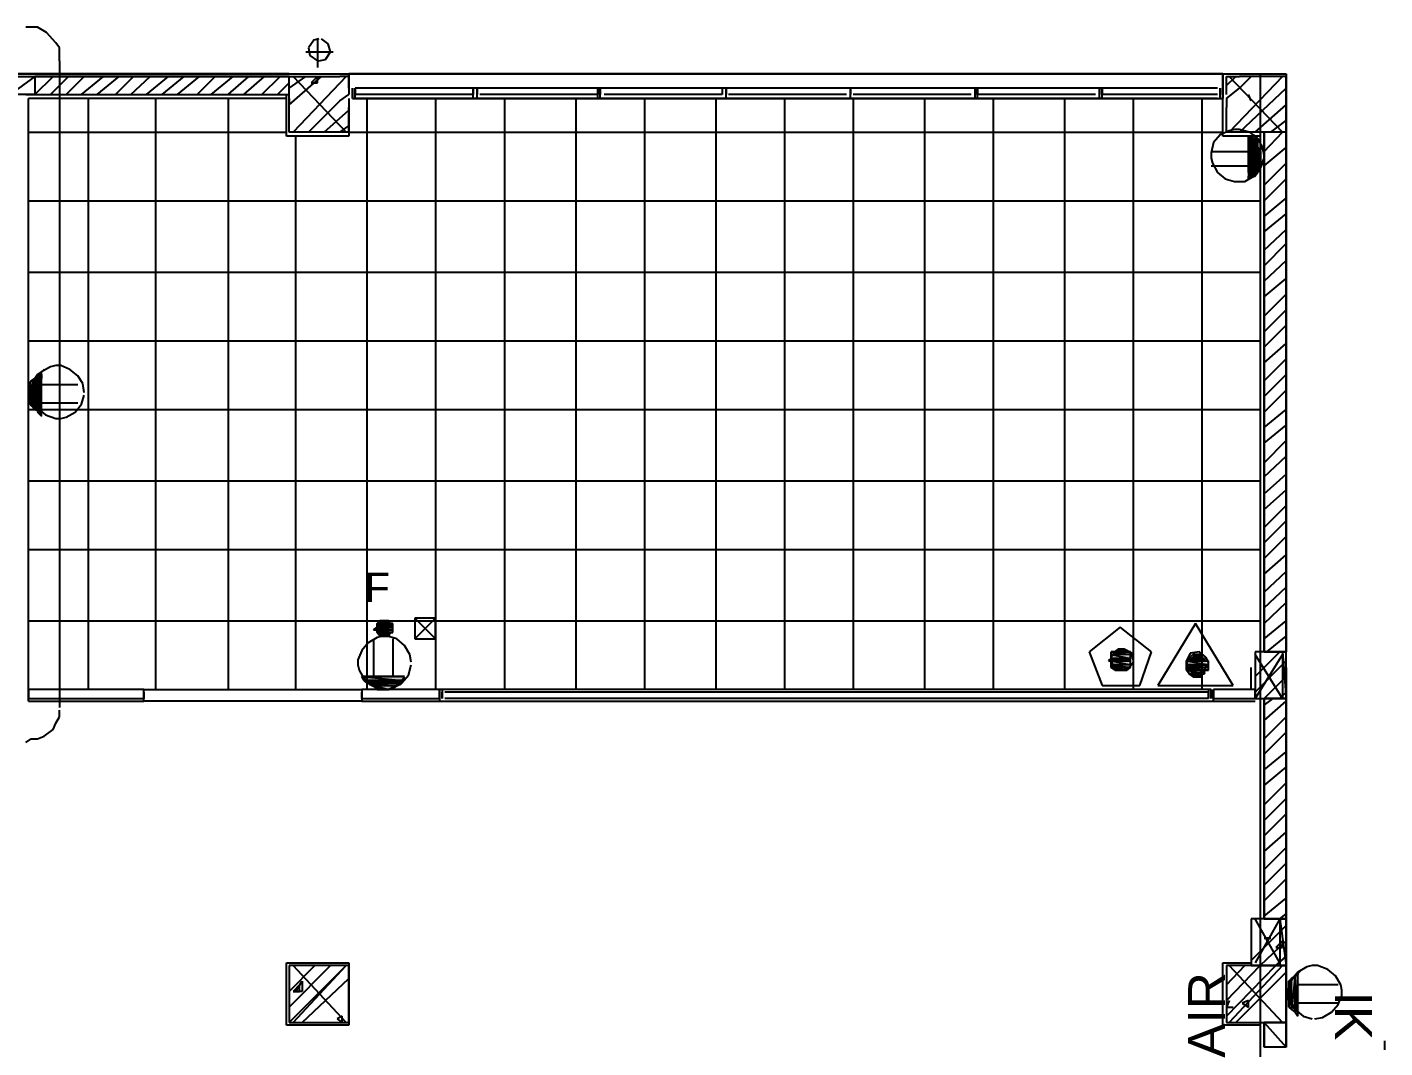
# Model space of a CAD drawing. Header units: millimetres. Extents: x 5 to 415, y 48 to 251.
# Drawn here: x 377.21 to 395.68, y 224.23 to 238.12 of the extents above; entities that cross this region are included whole.
import ezdxf

# ---------------------------------------------------------------- set-up
doc = ezdxf.new("R2010")
doc.units = ezdxf.units.MM
for name, color, linetype in [('H', 7, 'Continuous'), ('P', 7, 'Continuous'), ('T', 7, 'Continuous')]:
    doc.layers.add(name, color=color, linetype=linetype)

msp = doc.modelspace()

# ---------------------------------------------------------------- hatches: boundary and pattern name
at = {"layer": 'H', "linetype": 'Continuous'}
for points in [[(393.823, 236.608), (393.823, 236.643), (393.912, 236.608), (393.823, 236.608)], [(393.823, 236.555), (393.823, 236.608), (393.912, 236.608), (393.947, 236.555), (393.823, 236.555)], [(393.823, 236.467), (393.823, 236.555), (393.947, 236.555), (393.947, 236.467), (393.823, 236.467)], [(393.823, 236.432), (393.823, 236.467), (393.947, 236.467), (394, 236.432), (393.823, 236.432)], [(393.823, 236.343), (393.823, 236.432), (394, 236.432), (394, 236.343), (393.823, 236.343)], [(393.823, 236.308), (393.823, 236.343), (394, 236.343), (394, 236.308), (393.823, 236.308)], [(393.823, 236.22), (393.823, 236.308), (394, 236.308), (394, 236.22), (393.823, 236.22)], [(393.823, 236.185), (393.823, 236.22), (394, 236.22), (393.947, 236.185), (393.823, 236.185)], [(393.823, 236.132), (393.823, 236.185), (393.947, 236.185), (393.947, 236.132), (393.823, 236.132)], [(393.823, 236.044), (393.823, 236.132), (393.912, 236.097), (393.823, 236.044)], [(393.912, 236.097), (393.823, 236.132), (393.947, 236.132), (393.912, 236.097)], [(377.225, 233.221), (377.278, 233.292), (377.402, 233.292), (377.402, 233.221), (377.225, 233.221)], [(377.278, 233.292), (377.313, 233.345), (377.402, 233.345), (377.402, 233.292), (377.278, 233.292)], [(377.313, 233.345), (377.366, 233.38), (377.402, 233.38), (377.402, 233.345), (377.313, 233.345)], [(377.366, 233.38), (377.402, 233.433), (377.402, 233.38), (377.366, 233.38)], [(377.225, 233.168), (377.225, 233.221), (377.402, 233.221), (377.402, 233.168), (377.225, 233.168)], [(377.225, 233.08), (377.225, 233.168), (377.402, 233.168), (377.402, 233.08), (377.225, 233.08)], [(377.225, 233.045), (377.225, 233.08), (377.402, 233.08), (377.402, 233.045), (377.225, 233.045)], [(377.278, 232.957), (377.225, 233.045), (377.402, 233.045), (377.402, 232.957), (377.278, 232.957)], [(377.313, 232.922), (377.278, 232.957), (377.402, 232.957), (377.402, 232.922), (377.313, 232.922)], [(377.402, 232.833), (377.313, 232.922), (377.402, 232.869), (377.402, 232.833)], [(377.402, 232.869), (377.313, 232.922), (377.402, 232.922), (377.402, 232.869)], [(381.935, 229.905), (381.97, 229.958), (382.182, 229.958), (382.182, 229.905), (381.935, 229.905)], [(381.97, 229.993), (382.023, 230.046), (382.147, 230.046), (382.147, 229.993), (381.97, 229.993)], [(381.97, 229.958), (381.97, 229.993), (382.182, 229.993), (382.182, 229.958), (381.97, 229.958)], [(381.97, 229.87), (381.97, 229.905), (382.182, 229.905), (382.182, 229.87), (381.97, 229.87)], [(382.023, 229.835), (381.97, 229.87), (382.147, 229.87), (382.147, 229.835), (382.023, 229.835)], [(391.971, 229.57), (391.971, 229.623), (392.218, 229.623), (392.218, 229.57), (391.971, 229.57)], [(391.971, 229.535), (391.971, 229.57), (392.218, 229.57), (392.218, 229.535), (391.971, 229.535)], [(392.007, 229.623), (392.042, 229.658), (392.13, 229.658), (392.183, 229.623), (392.007, 229.623)], [(393.03, 229.535), (393.065, 229.57), (393.188, 229.57), (393.188, 229.535), (393.03, 229.535)], [(391.918, 229.482), (391.971, 229.535), (392.218, 229.535), (392.218, 229.482), (391.918, 229.482)], [(391.971, 229.447), (391.971, 229.482), (392.218, 229.482), (392.218, 229.447), (391.971, 229.447)], [(391.971, 229.411), (391.971, 229.447), (392.218, 229.447), (392.218, 229.411), (391.971, 229.411)], [(392.007, 229.358), (391.971, 229.411), (392.218, 229.411), (392.183, 229.358), (392.007, 229.358)], [(392.977, 229.482), (393.03, 229.535), (393.241, 229.535), (393.241, 229.482), (392.977, 229.482)], [(392.977, 229.447), (392.977, 229.482), (393.277, 229.482), (393.277, 229.447), (392.977, 229.447)], [(392.977, 229.411), (392.977, 229.447), (393.277, 229.447), (393.277, 229.411), (392.977, 229.411)], [(392.977, 229.358), (392.977, 229.411), (393.277, 229.411), (393.277, 229.358), (392.977, 229.358)], [(381.811, 229.235), (381.758, 229.27), (382.358, 229.27), (382.305, 229.235), (381.811, 229.235)], [(381.847, 229.2), (381.811, 229.235), (382.305, 229.235), (382.27, 229.2), (381.847, 229.2)], [(381.935, 229.147), (381.847, 229.2), (382.27, 229.2), (382.235, 229.147), (381.935, 229.147)], [(393.03, 229.323), (392.977, 229.358), (393.241, 229.358), (393.241, 229.323), (393.03, 229.323)], [(393.065, 229.27), (393.03, 229.323), (393.188, 229.323), (393.188, 229.27), (393.065, 229.27)], [(381.97, 229.112), (381.935, 229.147), (382.235, 229.147), (382.147, 229.112), (381.97, 229.112)], [(394.423, 224.755), (394.37, 224.79), (394.37, 225.125), (394.423, 225.178), (394.423, 224.755)], [(394.458, 224.702), (394.423, 224.755), (394.423, 225.178), (394.458, 225.213), (394.458, 224.702)], [(394.511, 224.667), (394.458, 224.702), (394.458, 225.213), (394.511, 225.249), (394.511, 224.667)], [(394.37, 224.878), (394.335, 224.913), (394.335, 225.002), (394.37, 225.037), (394.37, 224.878)]]:
    msp.add_hatch(color=256, dxfattribs=at).paths.add_polyline_path(points)

# ---------------------------------------------------------------- linework, layer by layer
at = {"layer": 'P'}
for points in [[(377.261, 238.125), (377.19, 238.125)], [(377.349, 238.125), (377.261, 238.125)], [(377.472, 238.054), (377.349, 238.125)], [(377.596, 237.913), (377.472, 238.054)], [(377.649, 237.843), (377.596, 237.913)], [(381.106, 237.949), (381.035, 237.843)], [(381.176, 237.966), (381.106, 237.949)], [(381.159, 237.966), (381.159, 237.578)], [(381.3, 237.896), (381.212, 237.966)], [(381.335, 237.79), (381.3, 237.896)], [(377.649, 237.755), (377.649, 237.843)], [(377.649, 237.666), (377.649, 237.755)], [(381, 237.79), (381.37, 237.79)], [(381.035, 237.843), (381.053, 237.737)], [(381.053, 237.737), (381.159, 237.666)], [(381.265, 237.684), (381.335, 237.79)], [(377.649, 237.666), (377.649, 228.865)], [(381.176, 237.666), (381.265, 237.684)], [(308.134, 237.49), (393.982, 237.49)], [(380.771, 237.49), (368.423, 237.49)], [(374.932, 237.455), (380.771, 237.455)], [(377.313, 237.455), (376.978, 237.208)], [(376.978, 237.455), (377.313, 237.455)], [(377.313, 237.455), (377.313, 237.208)], [(377.313, 237.208), (377.56, 237.455)], [(380.771, 237.455), (377.313, 237.455)], [(377.313, 237.455), (377.313, 237.208)], [(377.525, 237.208), (377.772, 237.455)], [(377.737, 237.208), (377.984, 237.455)], [(377.948, 237.208), (378.248, 237.455)], [(378.16, 237.208), (378.46, 237.455)], [(378.407, 237.208), (378.654, 237.455)], [(378.619, 237.208), (378.883, 237.455)], [(378.83, 237.208), (379.13, 237.455)], [(379.042, 237.208), (379.342, 237.455)], [(379.254, 237.208), (379.554, 237.455)], [(379.518, 237.208), (379.765, 237.455)], [(379.712, 237.208), (380.012, 237.455)], [(379.942, 237.208), (380.224, 237.455)], [(380.153, 237.208), (380.436, 237.455)], [(380.4, 237.208), (380.647, 237.455)], [(380.612, 237.208), (380.771, 237.367)], [(380.771, 237.49), (381.582, 237.49)], [(380.771, 237.296), (381, 237.455)], [(380.771, 237.067), (381.212, 237.455)], [(380.771, 236.696), (380.771, 237.455)], [(380.771, 237.455), (381.459, 237.455)], [(380.771, 237.208), (380.771, 237.455)], [(380.824, 237.455), (381.547, 236.696)], [(381.547, 237.455), (380.824, 236.696)], [(381.159, 237.455), (381.071, 237.367)], [(381.071, 237.367), (381.159, 237.367)], [(381.159, 237.367), (381.159, 237.455)], [(381.582, 237.455), (381.459, 237.455)], [(381.582, 237.296), (381.582, 237.49)], [(393.471, 237.49), (381.582, 237.49)], [(381.582, 237.49), (381.582, 237.296)], [(381.582, 237.455), (381.582, 237.208)], [(393.471, 237.49), (393.471, 237.296)], [(393.471, 237.296), (393.471, 237.49)], [(393.524, 237.49), (394.335, 237.49)], [(393.524, 237.331), (393.647, 237.455)], [(393.524, 237.455), (393.7, 237.455)], [(393.524, 237.208), (393.524, 237.455)], [(393.559, 237.455), (394.282, 236.696)], [(394.282, 237.455), (393.559, 236.696)], [(393.7, 237.296), (393.859, 237.455)], [(394.335, 237.455), (393.7, 237.455)], [(393.982, 237.49), (393.982, 220.61)], [(394.335, 237.49), (394.335, 236.696)], [(394.335, 236.696), (394.335, 237.455)], [(394.335, 236.696), (394.335, 237.455)], [(377.313, 237.208), (376.978, 237.208)], [(377.19, 237.208), (377.313, 237.208)], [(380.735, 237.155), (377.225, 237.155)], [(377.225, 228.953), (377.225, 237.155)], [(377.313, 237.208), (380.771, 237.208)], [(378.037, 237.155), (378.037, 229.112)], [(378.954, 237.155), (378.954, 229.112)], [(379.942, 237.155), (379.942, 229.112)], [(380.735, 236.643), (380.735, 237.208)], [(380.735, 236.643), (380.735, 237.155)], [(380.771, 237.155), (380.771, 237.067)], [(381.459, 237.12), (381.582, 237.208)], [(381.582, 237.155), (381.582, 236.643)], [(381.582, 237.155), (381.582, 237.031)], [(381.582, 237.155), (381.582, 236.643)], [(381.635, 237.155), (381.635, 237.296)], [(381.635, 237.296), (381.635, 237.155)], [(381.635, 237.155), (393.471, 237.155)], [(393.4, 237.296), (381.67, 237.296)], [(381.67, 237.296), (381.67, 237.208)], [(381.67, 237.155), (381.67, 237.296)], [(383.275, 237.208), (381.67, 237.208)], [(383.275, 237.208), (381.67, 237.208)], [(383.275, 237.208), (381.67, 237.208)], [(383.275, 237.208), (381.67, 237.208)], [(383.275, 237.208), (381.67, 237.208)], [(383.275, 237.155), (381.67, 237.155)], [(393.4, 237.155), (381.67, 237.155)], [(381.829, 237.155), (381.829, 229.112)], [(382.764, 237.155), (382.764, 229.112)], [(383.275, 237.296), (383.275, 237.208)], [(383.275, 237.155), (383.275, 237.296)], [(383.364, 237.296), (383.275, 237.296)], [(383.275, 237.155), (383.364, 237.155)], [(383.328, 237.296), (383.328, 237.208)], [(383.328, 237.155), (383.328, 237.296)], [(384.969, 237.208), (383.364, 237.208)], [(384.969, 237.208), (383.364, 237.208)], [(384.969, 237.208), (383.364, 237.208)], [(384.969, 237.208), (383.364, 237.208)], [(384.969, 237.208), (383.364, 237.208)], [(384.969, 237.155), (383.364, 237.155)], [(384.969, 237.155), (383.364, 237.155)], [(383.699, 237.155), (383.699, 229.112)], [(384.669, 237.155), (384.669, 229.112)], [(384.969, 237.296), (384.969, 237.208)], [(384.969, 237.155), (384.969, 237.296)], [(385.057, 237.296), (384.969, 237.296)], [(384.969, 237.155), (385.057, 237.155)], [(385.004, 237.296), (385.004, 237.208)], [(385.004, 237.155), (385.004, 237.296)], [(386.662, 237.208), (385.057, 237.208)], [(386.662, 237.208), (385.057, 237.208)], [(386.662, 237.208), (385.057, 237.208)], [(386.662, 237.208), (385.057, 237.208)], [(386.662, 237.208), (385.057, 237.208)], [(386.662, 237.155), (385.057, 237.155)], [(386.662, 237.155), (385.057, 237.155)], [(385.604, 237.155), (385.604, 229.112)], [(386.574, 237.155), (386.574, 229.112)], [(386.662, 237.296), (386.662, 237.208)], [(386.75, 237.296), (386.662, 237.296)], [(386.662, 237.155), (386.75, 237.155)], [(386.715, 237.155), (386.715, 237.296)], [(386.715, 237.296), (386.715, 237.208)], [(386.715, 237.155), (386.715, 237.296)], [(388.355, 237.208), (386.75, 237.208)], [(388.355, 237.208), (386.75, 237.208)], [(388.355, 237.208), (386.75, 237.208)], [(388.355, 237.208), (386.75, 237.208)], [(388.355, 237.208), (386.75, 237.208)], [(388.355, 237.155), (386.75, 237.155)], [(388.355, 237.155), (386.75, 237.155)], [(387.509, 237.155), (387.509, 229.112)], [(388.444, 237.296), (388.355, 237.296)], [(388.355, 237.155), (388.444, 237.155)], [(388.408, 237.296), (388.408, 237.208)], [(388.408, 237.155), (388.408, 237.296)], [(388.408, 237.296), (388.408, 237.208)], [(388.408, 237.155), (388.408, 237.296)], [(390.049, 237.208), (388.444, 237.208)], [(390.049, 237.208), (388.444, 237.208)], [(390.049, 237.208), (388.444, 237.208)], [(390.049, 237.208), (388.444, 237.208)], [(390.049, 237.208), (388.444, 237.208)], [(388.444, 237.155), (388.444, 229.112)], [(390.049, 237.155), (388.444, 237.155)], [(390.049, 237.155), (388.444, 237.155)], [(389.414, 237.155), (389.414, 229.112)], [(390.137, 237.296), (390.049, 237.296)], [(390.049, 237.155), (390.137, 237.155)], [(390.102, 237.296), (390.102, 237.208)], [(390.102, 237.155), (390.102, 237.296)], [(390.137, 237.296), (390.137, 237.208)], [(390.137, 237.155), (390.137, 237.296)], [(391.742, 237.208), (390.137, 237.208)], [(391.742, 237.208), (390.137, 237.208)], [(391.742, 237.208), (390.137, 237.208)], [(391.742, 237.208), (390.137, 237.208)], [(391.742, 237.208), (390.137, 237.208)], [(391.742, 237.155), (390.137, 237.155)], [(391.742, 237.155), (390.137, 237.155)], [(390.349, 237.155), (390.349, 229.112)], [(391.319, 237.155), (391.319, 229.112)], [(391.83, 237.296), (391.742, 237.296)], [(391.742, 237.155), (391.83, 237.155)], [(391.795, 237.296), (391.795, 237.208)], [(391.795, 237.155), (391.795, 237.296)], [(391.83, 237.296), (391.83, 237.208)], [(391.83, 237.155), (391.83, 237.296)], [(393.4, 237.208), (391.83, 237.208)], [(393.4, 237.208), (391.83, 237.208)], [(393.4, 237.208), (391.83, 237.208)], [(393.4, 237.208), (391.83, 237.208)], [(393.4, 237.208), (391.83, 237.208)], [(393.4, 237.155), (391.83, 237.155)], [(392.254, 237.155), (392.254, 229.112)], [(393.188, 237.155), (393.188, 229.112)], [(393.435, 237.155), (393.435, 237.296)], [(393.435, 237.296), (393.435, 237.208)], [(393.435, 237.155), (393.435, 237.296)], [(393.471, 237.296), (393.471, 237.155)], [(393.471, 237.155), (393.471, 237.296)], [(393.471, 236.643), (393.471, 237.155)], [(393.471, 236.643), (393.471, 237.155)], [(393.524, 237.155), (393.7, 237.296)], [(393.524, 237.155), (393.524, 237.031)], [(393.7, 236.696), (394.335, 237.296)], [(393.859, 237.12), (393.823, 237.208)], [(381.035, 236.696), (381.459, 237.12)], [(381.247, 236.696), (381.582, 236.996)], [(381.582, 236.696), (381.582, 237.031)], [(393.524, 236.696), (393.524, 237.031)], [(393.912, 236.696), (394.335, 237.067)], [(381.459, 236.696), (381.582, 236.784)], [(394.123, 236.696), (394.335, 236.855)], [(377.225, 236.696), (380.735, 236.696)], [(381.582, 236.643), (380.735, 236.643)], [(381.582, 236.643), (380.735, 236.643)], [(381.582, 236.696), (380.771, 236.696)], [(380.859, 236.643), (380.859, 229.112)], [(381.582, 236.696), (393.471, 236.696)], [(393.435, 236.661), (393.347, 236.555)], [(393.435, 236.661), (393.347, 236.555)], [(393.559, 236.714), (393.435, 236.661)], [(393.559, 236.714), (393.435, 236.661)], [(393.982, 236.643), (393.471, 236.643)], [(393.982, 236.643), (393.471, 236.643)], [(394.335, 236.696), (393.524, 236.696)], [(393.629, 236.732), (393.559, 236.714)], [(393.629, 236.732), (393.559, 236.714)], [(393.7, 236.732), (393.629, 236.732)], [(393.7, 236.732), (393.629, 236.732)], [(393.841, 236.696), (393.7, 236.732)], [(393.841, 236.696), (393.7, 236.732)], [(393.823, 236.643), (393.912, 236.608)], [(393.823, 236.608), (393.823, 236.643)], [(393.823, 236.643), (393.823, 236.061)], [(393.912, 236.608), (393.823, 236.608)], [(393.912, 236.608), (393.823, 236.608)], [(393.823, 236.608), (393.947, 236.573)], [(393.823, 236.608), (393.947, 236.573)], [(393.823, 236.573), (393.823, 236.608)], [(393.947, 236.608), (393.841, 236.696)], [(393.947, 236.608), (393.841, 236.696)], [(393.965, 236.59), (393.894, 236.661)], [(393.947, 236.573), (393.912, 236.608)], [(394.018, 236.485), (393.947, 236.608)], [(394.018, 236.485), (393.947, 236.608)], [(394, 236.502), (393.965, 236.59)], [(393.982, 236.696), (393.982, 229.623)], [(394.035, 229.623), (394.035, 236.696)], [(394.035, 236.432), (394.282, 236.696)], [(394.335, 236.696), (394.035, 236.696)], [(394.035, 236.696), (394.035, 229.623)], [(394.335, 236.696), (394.335, 229.623)], [(394.335, 229.623), (394.335, 236.696)], [(394.335, 229.623), (394.335, 236.696)], [(393.347, 236.555), (393.312, 236.414)], [(393.347, 236.555), (393.312, 236.414)], [(393.312, 236.432), (393.823, 236.432)], [(393.312, 236.414), (393.312, 236.343)], [(393.312, 236.414), (393.312, 236.343)], [(393.947, 236.573), (393.823, 236.573)], [(393.947, 236.573), (393.823, 236.573)], [(393.823, 236.573), (393.947, 236.485)], [(393.823, 236.573), (393.947, 236.485)], [(393.823, 236.485), (393.823, 236.573)], [(393.947, 236.485), (393.823, 236.485)], [(393.947, 236.485), (393.823, 236.485)], [(393.823, 236.485), (393.982, 236.432)], [(393.823, 236.485), (393.982, 236.432)], [(393.823, 236.432), (393.823, 236.485)], [(393.982, 236.432), (393.823, 236.432)], [(393.982, 236.432), (393.823, 236.432)], [(393.823, 236.432), (393.982, 236.361)], [(393.823, 236.432), (393.982, 236.361)], [(393.823, 236.361), (393.823, 236.432)], [(393.947, 236.485), (393.947, 236.573)], [(393.982, 236.432), (393.947, 236.485)], [(393.982, 236.361), (393.982, 236.432)], [(394.035, 236.414), (394, 236.502)], [(394.035, 236.379), (394.018, 236.485)], [(394.035, 236.379), (394.018, 236.485)], [(394.035, 236.238), (394.335, 236.485)], [(394.035, 236.326), (394.035, 236.414)], [(393.312, 236.343), (393.33, 236.273)], [(393.312, 236.343), (393.33, 236.273)], [(393.312, 236.238), (393.823, 236.238)], [(393.33, 236.273), (393.4, 236.149)], [(393.33, 236.273), (393.4, 236.149)], [(393.982, 236.361), (393.823, 236.361)], [(393.982, 236.361), (393.823, 236.361)], [(393.823, 236.361), (393.982, 236.308)], [(393.823, 236.361), (393.982, 236.308)], [(393.823, 236.308), (393.823, 236.361)], [(393.982, 236.308), (393.823, 236.308)], [(393.982, 236.308), (393.823, 236.308)], [(393.823, 236.308), (393.982, 236.238)], [(393.823, 236.308), (393.982, 236.238)], [(393.823, 236.238), (393.823, 236.308)], [(393.982, 236.238), (393.823, 236.238)], [(393.982, 236.238), (393.823, 236.238)], [(393.823, 236.238), (393.947, 236.185)], [(393.823, 236.238), (393.947, 236.185)], [(393.823, 236.185), (393.823, 236.238)], [(393.947, 236.185), (393.982, 236.238)], [(393.965, 236.167), (394, 236.238)], [(393.982, 236.308), (393.982, 236.361)], [(393.982, 236.202), (394.035, 236.343)], [(393.982, 236.202), (394.035, 236.343)], [(393.982, 236.238), (393.982, 236.308)], [(394, 236.238), (394.035, 236.326)], [(394.035, 235.973), (394.335, 236.273)], [(393.4, 236.149), (393.506, 236.061)], [(393.4, 236.149), (393.506, 236.061)], [(393.506, 236.061), (393.629, 236.026)], [(393.506, 236.061), (393.629, 236.026)], [(393.771, 236.026), (393.894, 236.097)], [(393.771, 236.026), (393.894, 236.097)], [(393.947, 236.185), (393.823, 236.185)], [(393.947, 236.185), (393.823, 236.185)], [(393.823, 236.185), (393.947, 236.149)], [(393.823, 236.185), (393.947, 236.149)], [(393.823, 236.149), (393.823, 236.185)], [(393.947, 236.149), (393.823, 236.149)], [(393.823, 236.149), (393.912, 236.097)], [(393.912, 236.097), (393.823, 236.149)], [(393.823, 236.149), (393.947, 236.149)], [(393.912, 236.097), (393.823, 236.149)], [(393.823, 236.097), (393.912, 236.097)], [(393.912, 236.097), (393.823, 236.061)], [(393.823, 236.061), (393.823, 236.097)], [(393.859, 236.079), (393.965, 236.167)], [(393.894, 236.097), (393.982, 236.202)], [(393.894, 236.097), (393.982, 236.202)], [(393.947, 236.149), (393.912, 236.097)], [(393.947, 236.149), (393.947, 236.185)], [(394.035, 235.761), (394.335, 236.061)], [(393.629, 236.026), (393.7, 236.026)], [(393.629, 236.026), (393.7, 236.026)], [(393.7, 236.026), (393.771, 236.026)], [(393.7, 236.026), (393.771, 236.026)], [(377.225, 235.761), (393.982, 235.761)], [(394.035, 235.55), (394.335, 235.797)], [(394.035, 235.338), (394.335, 235.585)], [(394.035, 235.091), (394.335, 235.373)], [(394.035, 234.879), (394.335, 235.179)], [(394.035, 234.668), (394.335, 234.95)], [(377.225, 234.791), (393.982, 234.791)], [(394.035, 234.456), (394.335, 234.703)], [(394.035, 234.192), (394.335, 234.491)], [(394.035, 233.98), (394.335, 234.28)], [(394.035, 233.768), (394.335, 234.068)], [(377.225, 233.856), (393.982, 233.856)], [(394.035, 233.557), (394.335, 233.821)], [(377.437, 233.468), (377.331, 233.363)], [(377.525, 233.504), (377.402, 233.433)], [(377.525, 233.504), (377.402, 233.433)], [(377.596, 233.521), (377.525, 233.504)], [(377.596, 233.521), (377.525, 233.504)], [(377.666, 233.521), (377.596, 233.521)], [(377.666, 233.521), (377.596, 233.521)], [(377.79, 233.468), (377.666, 233.521)], [(377.79, 233.468), (377.666, 233.521)], [(377.896, 233.38), (377.79, 233.468)], [(377.896, 233.38), (377.79, 233.468)], [(394.035, 233.31), (394.335, 233.609)], [(377.225, 233.221), (377.261, 233.31)], [(377.261, 233.31), (377.313, 233.345)], [(377.313, 233.327), (377.261, 233.204)], [(377.313, 233.327), (377.261, 233.204)], [(377.402, 233.31), (377.261, 233.31)], [(377.402, 233.31), (377.261, 233.31)], [(377.261, 233.31), (377.402, 233.221)], [(377.261, 233.31), (377.402, 233.221)], [(377.296, 233.292), (377.261, 233.204)], [(377.331, 233.363), (377.296, 233.292)], [(377.402, 233.433), (377.313, 233.327)], [(377.402, 233.433), (377.313, 233.327)], [(377.349, 233.398), (377.313, 233.345)], [(377.313, 233.345), (377.349, 233.398)], [(377.402, 233.345), (377.313, 233.345)], [(377.313, 233.345), (377.402, 233.31)], [(377.313, 233.345), (377.402, 233.31)], [(377.402, 233.433), (377.349, 233.398)], [(377.349, 233.398), (377.402, 233.433)], [(377.402, 232.833), (377.402, 233.433)], [(377.402, 233.398), (377.402, 233.345)], [(377.402, 233.345), (377.402, 233.398)], [(377.402, 233.31), (377.402, 233.345)], [(377.402, 233.221), (377.402, 233.31)], [(377.966, 233.274), (377.896, 233.38)], [(377.966, 233.274), (377.896, 233.38)], [(377.984, 233.151), (377.966, 233.274)], [(377.984, 233.151), (377.966, 233.274)], [(394.035, 233.098), (394.335, 233.398)], [(377.402, 233.221), (377.225, 233.221)], [(377.402, 233.221), (377.225, 233.221)], [(377.225, 233.221), (377.402, 233.186)], [(377.225, 233.221), (377.402, 233.186)], [(377.225, 233.186), (377.225, 233.221)], [(377.402, 233.186), (377.225, 233.186)], [(377.402, 233.186), (377.225, 233.186)], [(377.225, 233.186), (377.402, 233.098)], [(377.225, 233.186), (377.402, 233.098)], [(377.225, 233.098), (377.225, 233.186)], [(377.402, 233.098), (377.225, 233.098)], [(377.402, 233.098), (377.225, 233.098)], [(377.225, 233.098), (377.402, 233.063)], [(377.225, 233.098), (377.402, 233.063)], [(377.225, 233.063), (377.225, 233.098)], [(377.261, 233.204), (377.261, 233.116)], [(377.261, 233.204), (377.261, 233.116)], [(377.261, 233.204), (377.261, 233.116)], [(377.261, 233.116), (377.278, 233.045)], [(377.261, 233.116), (377.278, 233.045)], [(377.261, 233.116), (377.296, 233.027)], [(377.896, 233.257), (377.402, 233.257)], [(377.402, 233.186), (377.402, 233.221)], [(377.402, 233.098), (377.402, 233.186)], [(377.402, 233.063), (377.402, 233.098)], [(377.948, 232.992), (377.984, 233.116)], [(377.948, 232.992), (377.984, 233.116)], [(394.035, 232.886), (394.335, 233.186)], [(377.402, 233.063), (377.225, 233.063)], [(377.402, 233.063), (377.225, 233.063)], [(377.225, 233.063), (377.402, 232.974)], [(377.225, 233.063), (377.402, 232.974)], [(377.261, 232.974), (377.225, 233.063)], [(377.225, 232.922), (393.982, 232.922)], [(377.402, 232.974), (377.261, 232.974)], [(377.402, 232.974), (377.261, 232.974)], [(377.261, 232.974), (377.402, 232.922)], [(377.261, 232.974), (377.402, 232.922)], [(377.313, 232.922), (377.261, 232.974)], [(377.278, 233.045), (377.349, 232.939)], [(377.278, 233.045), (377.349, 232.939)], [(377.296, 233.027), (377.331, 232.957)], [(377.402, 232.922), (377.313, 232.922)], [(377.313, 232.922), (377.402, 232.886)], [(377.402, 232.886), (377.313, 232.922)], [(377.313, 232.922), (377.402, 232.922)], [(377.402, 232.886), (377.313, 232.922)], [(377.331, 232.957), (377.402, 232.886)], [(377.349, 232.939), (377.455, 232.851)], [(377.349, 232.939), (377.455, 232.851)], [(377.402, 232.974), (377.402, 233.063)], [(377.896, 233.01), (377.402, 233.01)], [(377.402, 232.922), (377.402, 232.974)], [(377.402, 232.922), (377.402, 232.886)], [(377.86, 232.886), (377.948, 232.992)], [(377.86, 232.886), (377.948, 232.992)], [(394.035, 232.675), (394.335, 232.922)], [(377.349, 232.886), (377.402, 232.833)], [(377.402, 232.833), (377.349, 232.886)], [(377.455, 232.851), (377.596, 232.798)], [(377.455, 232.851), (377.596, 232.798)], [(377.596, 232.798), (377.666, 232.798)], [(377.596, 232.798), (377.666, 232.798)], [(377.666, 232.798), (377.737, 232.816)], [(377.666, 232.798), (377.737, 232.816)], [(377.737, 232.816), (377.86, 232.886)], [(377.737, 232.816), (377.86, 232.886)], [(394.035, 232.463), (394.335, 232.71)], [(394.035, 232.198), (394.335, 232.498)], [(394.035, 232.004), (394.335, 232.287)], [(394.035, 231.775), (394.335, 232.04)], [(377.225, 231.951), (393.982, 231.951)], [(394.035, 231.563), (394.335, 231.828)], [(394.035, 231.316), (394.335, 231.616)], [(394.035, 231.105), (394.335, 231.405)], [(394.035, 230.893), (394.335, 231.193)], [(377.225, 231.017), (393.982, 231.017)], [(394.035, 230.681), (394.335, 230.946)], [(394.035, 230.434), (394.335, 230.717)], [(394.035, 230.223), (394.335, 230.505)], [(394.035, 230.011), (394.335, 230.293)], [(377.225, 230.046), (393.982, 230.046)], [(381.917, 229.923), (381.97, 229.958)], [(381.97, 230.011), (382.005, 230.046)], [(382.129, 230.011), (381.97, 230.011)], [(382.182, 230.011), (381.97, 230.011)], [(381.97, 230.011), (382.182, 230.011)], [(382.182, 230.011), (381.97, 230.011)], [(381.97, 230.011), (382.129, 230.011)], [(382.182, 230.011), (381.97, 230.011)], [(381.97, 230.011), (382.182, 229.958)], [(381.97, 230.011), (382.182, 229.958)], [(381.97, 229.958), (381.97, 230.011)], [(381.988, 229.993), (381.97, 229.923)], [(382.182, 229.958), (381.97, 229.958)], [(382.182, 229.958), (381.97, 229.958)], [(381.97, 229.958), (382.182, 229.958)], [(381.97, 229.958), (382.182, 229.958)], [(382.182, 229.958), (381.97, 229.958)], [(382.182, 229.958), (381.97, 229.958)], [(381.97, 229.958), (382.182, 229.923)], [(381.97, 229.958), (382.182, 229.923)], [(382.041, 230.046), (381.988, 229.993)], [(382.058, 230.046), (382.005, 230.046)], [(382.005, 230.046), (382.058, 230.046)], [(382.094, 230.046), (382.005, 230.046)], [(382.005, 230.046), (382.094, 230.046)], [(382.005, 230.046), (382.094, 230.046)], [(382.094, 230.046), (382.005, 230.046)], [(382.129, 230.046), (382.005, 230.046)], [(382.005, 230.046), (382.129, 230.046)], [(382.129, 230.046), (382.005, 230.046)], [(382.005, 230.046), (382.094, 230.046)], [(382.129, 230.046), (382.005, 230.046)], [(382.005, 230.046), (382.129, 230.011)], [(382.005, 230.046), (382.129, 230.011)], [(382.129, 230.029), (382.041, 230.046)], [(382.094, 230.046), (382.094, 230.046)], [(382.094, 230.046), (382.094, 230.046)], [(382.094, 230.046), (382.094, 230.046)], [(382.094, 230.046), (382.094, 230.046)], [(382.094, 230.046), (382.129, 230.046)], [(382.129, 230.011), (382.129, 230.046)], [(382.182, 229.941), (382.129, 230.029)], [(382.129, 230.011), (382.182, 230.011)], [(382.182, 229.958), (382.182, 230.011)], [(382.182, 229.958), (382.182, 229.958)], [(382.182, 229.958), (382.182, 229.958)], [(382.182, 229.923), (382.182, 229.958)], [(382.764, 230.082), (382.482, 230.082)], [(382.482, 230.082), (382.482, 229.799)], [(382.482, 230.082), (382.764, 229.799)], [(382.764, 230.082), (382.482, 229.799)], [(382.764, 229.799), (382.764, 230.082)], [(392.077, 229.958), (391.654, 229.623)], [(392.501, 229.623), (392.077, 229.958)], [(393.1, 230.011), (392.589, 229.164)], [(393.612, 229.164), (393.1, 230.011)], [(394.035, 229.799), (394.335, 230.046)], [(381.97, 229.817), (381.847, 229.747)], [(381.97, 229.817), (381.847, 229.747)], [(382.182, 229.923), (381.917, 229.923)], [(382.182, 229.923), (381.917, 229.923)], [(381.917, 229.923), (381.97, 229.923)], [(381.917, 229.923), (382.182, 229.923)], [(382.182, 229.923), (381.917, 229.923)], [(381.917, 229.799), (381.917, 229.288)], [(381.97, 229.923), (382.005, 229.852)], [(381.97, 229.923), (382.182, 229.923)], [(382.182, 229.923), (381.97, 229.923)], [(381.97, 229.923), (382.182, 229.888)], [(381.97, 229.923), (382.182, 229.888)], [(381.97, 229.888), (381.97, 229.923)], [(382.182, 229.888), (381.97, 229.888)], [(382.182, 229.888), (381.97, 229.888)], [(381.97, 229.888), (382.182, 229.888)], [(381.97, 229.888), (382.182, 229.888)], [(382.182, 229.888), (381.97, 229.888)], [(382.129, 229.888), (381.97, 229.888)], [(381.97, 229.888), (382.129, 229.888)], [(382.129, 229.888), (381.97, 229.888)], [(381.97, 229.888), (382.182, 229.888)], [(382.129, 229.888), (381.97, 229.888)], [(381.97, 229.888), (382.129, 229.835)], [(381.97, 229.888), (382.129, 229.835)], [(382.005, 229.835), (381.97, 229.888)], [(382.041, 229.835), (381.97, 229.817)], [(382.041, 229.835), (381.97, 229.817)], [(382.005, 229.852), (382.094, 229.835)], [(382.129, 229.835), (382.005, 229.835)], [(382.094, 229.835), (382.005, 229.835)], [(382.005, 229.835), (382.094, 229.835)], [(382.005, 229.835), (382.094, 229.835)], [(382.094, 229.835), (382.005, 229.835)], [(382.094, 229.835), (382.005, 229.835)], [(382.005, 229.835), (382.094, 229.835)], [(382.094, 229.835), (382.005, 229.835)], [(382.005, 229.835), (382.129, 229.835)], [(382.058, 229.835), (382.005, 229.835)], [(382.005, 229.835), (382.058, 229.835)], [(382.111, 229.835), (382.041, 229.835)], [(382.111, 229.835), (382.041, 229.835)], [(382.058, 229.835), (382.094, 229.835)], [(382.094, 229.835), (382.058, 229.835)], [(382.094, 229.835), (382.164, 229.888)], [(382.094, 229.835), (382.094, 229.835)], [(382.094, 229.835), (382.094, 229.835)], [(382.129, 229.835), (382.094, 229.835)], [(382.235, 229.799), (382.111, 229.835)], [(382.235, 229.799), (382.111, 229.835)], [(382.182, 229.888), (382.129, 229.888)], [(382.129, 229.835), (382.129, 229.888)], [(382.182, 229.923), (382.182, 229.923)], [(382.182, 229.888), (382.182, 229.923)], [(382.182, 229.888), (382.182, 229.888)], [(382.182, 229.888), (382.182, 229.888)], [(382.182, 229.799), (382.182, 229.288)], [(382.341, 229.711), (382.235, 229.799)], [(382.341, 229.711), (382.235, 229.799)], [(382.482, 229.799), (382.764, 229.799)], [(394.07, 229.623), (394.335, 229.835)], [(381.758, 229.641), (381.706, 229.517)], [(381.758, 229.641), (381.706, 229.517)], [(381.847, 229.747), (381.758, 229.641)], [(381.847, 229.747), (381.758, 229.641)], [(382.411, 229.588), (382.341, 229.711)], [(382.411, 229.588), (382.341, 229.711)], [(382.429, 229.482), (382.411, 229.588)], [(382.429, 229.482), (382.411, 229.588)], [(391.654, 229.623), (391.83, 229.164)], [(392.024, 229.641), (391.954, 229.553)], [(392.218, 229.623), (391.954, 229.623)], [(391.954, 229.623), (392.007, 229.623)], [(392.218, 229.623), (391.954, 229.623)], [(391.954, 229.623), (392.218, 229.588)], [(391.954, 229.623), (392.218, 229.588)], [(391.954, 229.588), (391.954, 229.623)], [(392.218, 229.588), (391.954, 229.588)], [(392.218, 229.588), (391.954, 229.588)], [(391.954, 229.588), (392.218, 229.535)], [(391.954, 229.588), (392.218, 229.535)], [(391.954, 229.535), (391.954, 229.588)], [(392.007, 229.623), (392.042, 229.658)], [(392.165, 229.623), (392.007, 229.623)], [(392.165, 229.623), (392.007, 229.623)], [(392.007, 229.623), (392.165, 229.623)], [(392.007, 229.623), (392.165, 229.623)], [(392.165, 229.623), (392.007, 229.623)], [(392.165, 229.623), (392.007, 229.623)], [(392.007, 229.623), (392.218, 229.623)], [(392.007, 229.623), (392.218, 229.623)], [(392.13, 229.658), (392.024, 229.641)], [(392.077, 229.658), (392.042, 229.658)], [(392.042, 229.658), (392.077, 229.658)], [(392.13, 229.658), (392.042, 229.658)], [(392.042, 229.658), (392.165, 229.623)], [(392.042, 229.658), (392.165, 229.623)], [(392.236, 229.605), (392.13, 229.658)], [(392.13, 229.658), (392.13, 229.658)], [(392.13, 229.658), (392.13, 229.658)], [(392.165, 229.623), (392.13, 229.658)], [(392.165, 229.623), (392.165, 229.623)], [(392.165, 229.623), (392.165, 229.623)], [(392.218, 229.623), (392.165, 229.623)], [(392.218, 229.588), (392.218, 229.623)], [(392.218, 229.535), (392.218, 229.588)], [(392.254, 229.517), (392.236, 229.605)], [(392.342, 229.164), (392.501, 229.623)], [(393.03, 229.605), (392.977, 229.5)], [(393.012, 229.535), (393.065, 229.588)], [(393.153, 229.623), (393.03, 229.605)], [(393.1, 229.588), (393.065, 229.588)], [(393.065, 229.588), (393.1, 229.588)], [(393.188, 229.588), (393.065, 229.588)], [(393.065, 229.588), (393.188, 229.588)], [(393.188, 229.588), (393.065, 229.588)], [(393.065, 229.588), (393.136, 229.588)], [(393.188, 229.588), (393.065, 229.588)], [(393.065, 229.588), (393.188, 229.535)], [(393.065, 229.588), (393.188, 229.535)], [(393.136, 229.588), (393.136, 229.588)], [(393.136, 229.588), (393.136, 229.588)], [(393.136, 229.588), (393.188, 229.588)], [(393.241, 229.553), (393.153, 229.623)], [(393.188, 229.535), (393.188, 229.588)], [(393.912, 229.288), (394.247, 229.623)], [(394.335, 229.623), (393.912, 229.623)], [(393.912, 229.623), (393.912, 228.988)], [(394.282, 229.588), (393.912, 228.988)], [(394.282, 228.988), (393.912, 229.588)], [(394.035, 229.623), (394.335, 229.623)], [(394.282, 229.623), (394.282, 228.988)], [(394.282, 229.623), (394.335, 228.988)], [(394.335, 228.988), (394.335, 229.623)], [(381.706, 229.517), (381.706, 229.447)], [(381.706, 229.517), (381.706, 229.447)], [(381.706, 229.447), (381.723, 229.376)], [(381.706, 229.447), (381.723, 229.376)], [(382.393, 229.306), (382.429, 229.447)], [(382.393, 229.306), (382.429, 229.447)], [(391.918, 229.5), (391.954, 229.535)], [(392.218, 229.5), (391.918, 229.5)], [(392.218, 229.5), (391.918, 229.5)], [(391.918, 229.5), (391.954, 229.5)], [(391.918, 229.5), (392.218, 229.5)], [(392.218, 229.5), (391.918, 229.5)], [(391.954, 229.553), (391.971, 229.429)], [(392.218, 229.535), (391.954, 229.535)], [(392.218, 229.535), (391.954, 229.535)], [(391.954, 229.535), (392.218, 229.535)], [(391.954, 229.535), (392.218, 229.535)], [(392.218, 229.535), (391.954, 229.535)], [(392.218, 229.535), (391.954, 229.535)], [(391.954, 229.535), (392.218, 229.5)], [(391.954, 229.535), (392.218, 229.5)], [(391.954, 229.5), (392.218, 229.5)], [(392.218, 229.5), (391.954, 229.5)], [(391.954, 229.5), (392.218, 229.447)], [(391.954, 229.5), (392.218, 229.447)], [(391.954, 229.447), (391.954, 229.5)], [(392.218, 229.447), (391.954, 229.447)], [(392.218, 229.447), (391.954, 229.447)], [(391.954, 229.447), (392.218, 229.411)], [(391.954, 229.447), (392.218, 229.411)], [(391.954, 229.411), (391.954, 229.447)], [(392.218, 229.411), (391.954, 229.411)], [(392.218, 229.411), (391.954, 229.411)], [(391.954, 229.411), (392.218, 229.411)], [(391.954, 229.411), (392.218, 229.411)], [(392.218, 229.411), (391.954, 229.411)], [(392.218, 229.411), (391.954, 229.411)], [(391.954, 229.411), (392.165, 229.376)], [(391.954, 229.411), (392.165, 229.376)], [(392.007, 229.376), (391.954, 229.411)], [(391.971, 229.429), (392.077, 229.376)], [(392.077, 229.376), (392.183, 229.394)], [(392.165, 229.376), (392.218, 229.411)], [(392.183, 229.394), (392.254, 229.482)], [(392.218, 229.535), (392.218, 229.535)], [(392.218, 229.535), (392.218, 229.535)], [(392.218, 229.5), (392.218, 229.535)], [(392.218, 229.5), (392.218, 229.5)], [(392.218, 229.447), (392.218, 229.5)], [(392.218, 229.411), (392.218, 229.447)], [(392.218, 229.411), (392.218, 229.411)], [(392.218, 229.411), (392.218, 229.411)], [(392.977, 229.5), (393.012, 229.535)], [(392.977, 229.5), (392.994, 229.394)], [(393.224, 229.5), (392.977, 229.5)], [(393.277, 229.5), (392.977, 229.5)], [(392.977, 229.5), (393.277, 229.5)], [(393.277, 229.5), (392.977, 229.5)], [(392.977, 229.5), (393.224, 229.5)], [(393.277, 229.5), (392.977, 229.5)], [(392.977, 229.5), (393.277, 229.447)], [(392.977, 229.5), (393.277, 229.447)], [(392.977, 229.447), (392.977, 229.5)], [(393.277, 229.447), (392.977, 229.447)], [(393.277, 229.447), (392.977, 229.447)], [(392.977, 229.447), (393.277, 229.447)], [(392.977, 229.447), (393.277, 229.447)], [(393.277, 229.447), (392.977, 229.447)], [(393.277, 229.447), (392.977, 229.447)], [(392.977, 229.447), (393.277, 229.411)], [(392.977, 229.447), (393.277, 229.411)], [(392.977, 229.411), (392.977, 229.447)], [(393.277, 229.411), (392.977, 229.411)], [(393.277, 229.411), (392.977, 229.411)], [(392.977, 229.411), (393.277, 229.376)], [(392.977, 229.411), (393.277, 229.376)], [(392.977, 229.376), (392.977, 229.411)], [(392.994, 229.394), (393.083, 229.323)], [(393.188, 229.535), (393.012, 229.535)], [(393.224, 229.535), (393.012, 229.535)], [(393.012, 229.535), (393.224, 229.535)], [(393.224, 229.535), (393.012, 229.535)], [(393.012, 229.535), (393.188, 229.535)], [(393.224, 229.535), (393.012, 229.535)], [(393.012, 229.535), (393.224, 229.5)], [(393.012, 229.535), (393.224, 229.5)], [(393.188, 229.535), (393.224, 229.535)], [(393.206, 229.358), (393.259, 229.447)], [(393.224, 229.5), (393.224, 229.535)], [(393.224, 229.5), (393.277, 229.5)], [(393.277, 229.482), (393.241, 229.553)], [(393.277, 229.447), (393.277, 229.5)], [(393.277, 229.447), (393.277, 229.447)], [(393.277, 229.447), (393.277, 229.447)], [(393.277, 229.411), (393.277, 229.447)], [(393.277, 229.376), (393.277, 229.411)], [(393.859, 229.112), (393.859, 229.411)], [(393.912, 229.076), (394.335, 229.5)], [(394.335, 229.411), (394.335, 225.39)], [(394.335, 225.39), (394.335, 229.411)], [(381.723, 229.376), (381.794, 229.253)], [(381.723, 229.376), (381.794, 229.253)], [(382.341, 229.288), (381.758, 229.288)], [(381.758, 229.288), (381.758, 229.288)], [(381.758, 229.288), (382.341, 229.288)], [(382.341, 229.288), (381.758, 229.288)], [(381.758, 229.288), (382.305, 229.235)], [(381.758, 229.288), (382.305, 229.235)], [(381.794, 229.235), (381.758, 229.288)], [(382.341, 229.288), (381.758, 229.288)], [(381.776, 229.288), (381.864, 229.182)], [(381.794, 229.253), (381.9, 229.164)], [(381.794, 229.253), (381.9, 229.164)], [(382.305, 229.235), (381.794, 229.235)], [(382.305, 229.235), (381.794, 229.235)], [(381.794, 229.235), (382.305, 229.235)], [(381.794, 229.235), (382.305, 229.235)], [(382.305, 229.235), (381.794, 229.235)], [(382.305, 229.235), (381.794, 229.235)], [(381.794, 229.235), (382.27, 229.2)], [(381.794, 229.235), (382.27, 229.2)], [(381.829, 229.2), (381.794, 229.235)], [(382.27, 229.2), (381.829, 229.2)], [(382.27, 229.2), (381.829, 229.2)], [(381.829, 229.2), (382.27, 229.2)], [(381.829, 229.2), (382.27, 229.2)], [(382.27, 229.2), (381.829, 229.2)], [(382.27, 229.2), (381.829, 229.2)], [(381.829, 229.2), (382.217, 229.164)], [(381.829, 229.2), (382.217, 229.164)], [(381.917, 229.164), (381.829, 229.2)], [(382.182, 229.129), (382.305, 229.2)], [(382.182, 229.129), (382.305, 229.2)], [(382.217, 229.164), (382.27, 229.2)], [(382.27, 229.2), (382.305, 229.235)], [(382.27, 229.2), (382.27, 229.2)], [(382.27, 229.2), (382.27, 229.2)], [(382.288, 229.182), (382.341, 229.253)], [(382.305, 229.2), (382.393, 229.306)], [(382.305, 229.2), (382.393, 229.306)], [(382.305, 229.235), (382.341, 229.288)], [(382.305, 229.235), (382.305, 229.235)], [(382.305, 229.235), (382.305, 229.235)], [(392.165, 229.376), (392.007, 229.376)], [(392.165, 229.376), (392.007, 229.376)], [(392.007, 229.376), (392.165, 229.376)], [(392.007, 229.376), (392.165, 229.376)], [(392.165, 229.376), (392.007, 229.376)], [(392.165, 229.376), (392.007, 229.376)], [(392.007, 229.376), (392.13, 229.376)], [(392.007, 229.376), (392.13, 229.376)], [(392.042, 229.376), (392.007, 229.376)], [(392.13, 229.376), (392.042, 229.376)], [(392.077, 229.376), (392.042, 229.376)], [(392.042, 229.376), (392.077, 229.376)], [(392.077, 229.376), (392.13, 229.376)], [(392.13, 229.376), (392.077, 229.376)], [(392.13, 229.376), (392.165, 229.376)], [(392.165, 229.376), (392.165, 229.376)], [(392.165, 229.376), (392.165, 229.376)], [(393.277, 229.376), (392.977, 229.376)], [(393.224, 229.376), (392.977, 229.376)], [(392.977, 229.376), (393.224, 229.376)], [(393.224, 229.376), (392.977, 229.376)], [(392.977, 229.376), (393.277, 229.376)], [(393.224, 229.376), (392.977, 229.376)], [(392.977, 229.376), (393.224, 229.323)], [(392.977, 229.376), (393.224, 229.323)], [(393.012, 229.323), (392.977, 229.376)], [(393.224, 229.323), (393.012, 229.323)], [(393.188, 229.323), (393.012, 229.323)], [(393.012, 229.323), (393.188, 229.323)], [(393.188, 229.323), (393.012, 229.323)], [(393.012, 229.323), (393.224, 229.323)], [(393.188, 229.323), (393.012, 229.323)], [(393.012, 229.323), (393.188, 229.288)], [(393.012, 229.323), (393.188, 229.288)], [(393.065, 229.288), (393.012, 229.323)], [(393.188, 229.288), (393.065, 229.288)], [(393.136, 229.288), (393.065, 229.288)], [(393.065, 229.288), (393.136, 229.288)], [(393.136, 229.288), (393.065, 229.288)], [(393.065, 229.288), (393.188, 229.288)], [(393.136, 229.288), (393.065, 229.288)], [(393.065, 229.288), (393.136, 229.288)], [(393.065, 229.288), (393.136, 229.288)], [(393.1, 229.288), (393.065, 229.288)], [(393.083, 229.323), (393.206, 229.358)], [(393.136, 229.288), (393.1, 229.288)], [(393.188, 229.288), (393.136, 229.288)], [(393.136, 229.288), (393.136, 229.288)], [(393.224, 229.323), (393.188, 229.323)], [(393.188, 229.288), (393.188, 229.323)], [(393.277, 229.376), (393.224, 229.376)], [(393.224, 229.323), (393.224, 229.376)], [(394.035, 228.988), (394.335, 229.288)], [(378.795, 229.112), (377.225, 229.112)], [(377.225, 229.112), (377.225, 228.988)], [(378.795, 229.112), (377.225, 229.112)], [(378.795, 229.112), (381.758, 229.112)], [(378.795, 228.953), (378.795, 229.112)], [(378.795, 228.988), (378.795, 229.076)], [(378.795, 229.076), (378.795, 228.988)], [(378.795, 228.988), (378.795, 229.076)], [(378.795, 229.076), (378.795, 228.988)], [(378.795, 229.076), (378.795, 228.988)], [(382.817, 229.112), (381.758, 229.112)], [(382.817, 229.112), (381.758, 229.112)], [(381.758, 229.112), (381.758, 228.953)], [(381.758, 228.988), (381.758, 229.076)], [(381.758, 229.076), (381.758, 228.988)], [(381.758, 228.988), (381.758, 229.076)], [(381.758, 228.988), (381.758, 229.076)], [(381.758, 228.988), (381.758, 229.076)], [(381.864, 229.182), (381.935, 229.147)], [(381.9, 229.164), (382.041, 229.112)], [(381.9, 229.164), (382.041, 229.112)], [(382.217, 229.164), (381.917, 229.164)], [(382.217, 229.164), (381.917, 229.164)], [(381.917, 229.164), (382.217, 229.164)], [(381.917, 229.164), (382.217, 229.164)], [(382.217, 229.164), (381.917, 229.164)], [(382.217, 229.164), (381.917, 229.164)], [(381.917, 229.164), (382.129, 229.112)], [(381.917, 229.164), (382.129, 229.112)], [(381.97, 229.112), (381.917, 229.164)], [(381.935, 229.147), (382.023, 229.112)], [(382.129, 229.112), (381.97, 229.112)], [(382.129, 229.112), (381.97, 229.112)], [(381.97, 229.112), (382.129, 229.112)], [(381.97, 229.112), (382.129, 229.112)], [(382.129, 229.112), (381.97, 229.112)], [(382.005, 229.112), (381.97, 229.112)], [(381.97, 229.112), (382.094, 229.112)], [(381.97, 229.112), (382.129, 229.112)], [(382.094, 229.112), (381.97, 229.112)], [(382.094, 229.112), (382.005, 229.112)], [(382.005, 229.112), (382.094, 229.112)], [(382.094, 229.112), (382.005, 229.112)], [(382.023, 229.112), (382.111, 229.112)], [(382.041, 229.112), (382.111, 229.112)], [(382.041, 229.112), (382.111, 229.112)], [(382.129, 229.112), (382.094, 229.112)], [(382.111, 229.112), (382.199, 229.147)], [(382.111, 229.112), (382.182, 229.129)], [(382.111, 229.112), (382.182, 229.129)], [(382.129, 229.112), (382.217, 229.164)], [(382.129, 229.112), (382.129, 229.112)], [(382.129, 229.112), (382.129, 229.112)], [(382.199, 229.147), (382.288, 229.182)], [(382.217, 229.164), (382.217, 229.164)], [(382.217, 229.164), (382.217, 229.164)], [(382.817, 228.988), (382.817, 229.112)], [(382.817, 229.112), (382.817, 228.988)], [(393.312, 229.112), (382.817, 229.112)], [(382.817, 229.112), (382.817, 228.953)], [(382.817, 228.988), (382.817, 229.112)], [(382.852, 229.112), (382.852, 228.988)], [(382.852, 228.988), (382.852, 229.076)], [(393.277, 229.112), (382.887, 229.112)], [(393.277, 229.112), (382.887, 229.112)], [(393.277, 229.112), (382.887, 229.112)], [(393.277, 229.076), (382.887, 229.076)], [(393.277, 229.076), (382.887, 229.076)], [(393.277, 229.076), (382.887, 229.076)], [(393.277, 229.076), (382.887, 229.076)], [(391.83, 229.164), (392.342, 229.164)], [(392.589, 229.164), (393.612, 229.164)], [(393.277, 229.112), (393.277, 228.988)], [(393.277, 229.112), (393.277, 228.988)], [(393.277, 228.988), (393.277, 229.076)], [(393.312, 228.988), (393.312, 229.112)], [(393.312, 229.112), (393.312, 228.988)], [(393.912, 229.112), (393.347, 229.112)], [(393.347, 229.112), (393.347, 228.988)], [(393.912, 229.112), (393.347, 229.112)], [(393.347, 228.953), (393.347, 229.112)], [(393.912, 228.988), (393.912, 229.112)], [(394.247, 228.988), (394.335, 229.076)], [(377.225, 228.988), (378.795, 228.988)], [(377.225, 228.953), (378.795, 228.953)], [(377.649, 228.741), (377.649, 228.829)], [(381.758, 228.953), (378.795, 228.953)], [(381.758, 228.988), (382.817, 228.988)], [(381.758, 228.953), (382.817, 228.953)], [(382.817, 228.953), (393.347, 228.953)], [(393.277, 228.988), (382.887, 228.988)], [(393.347, 228.988), (393.912, 228.988)], [(393.347, 228.953), (393.912, 228.953)], [(393.912, 228.988), (394.335, 228.988)], [(393.982, 228.988), (393.982, 225.989)], [(394.035, 225.989), (394.035, 228.988)], [(394.035, 228.9), (394.159, 228.988)], [(394.335, 228.988), (394.035, 228.988)], [(394.035, 228.988), (394.035, 225.989)], [(394.035, 228.688), (394.335, 228.953)], [(394.335, 225.989), (394.335, 228.988)], [(377.56, 228.565), (377.596, 228.653)], [(377.596, 228.653), (377.649, 228.741)], [(394.035, 228.441), (394.335, 228.741)], [(377.349, 228.441), (377.437, 228.477)], [(377.437, 228.477), (377.56, 228.565)], [(394.035, 228.23), (394.335, 228.529)], [(377.19, 228.388), (377.261, 228.441)], [(377.261, 228.441), (377.349, 228.441)], [(394.035, 228.018), (394.335, 228.265)], [(394.035, 227.806), (394.335, 228.053)], [(394.035, 227.542), (394.335, 227.842)], [(394.035, 227.33), (394.335, 227.63)], [(394.035, 227.118), (394.335, 227.418)], [(394.035, 226.907), (394.335, 227.171)], [(394.035, 226.66), (394.335, 226.96)], [(394.035, 226.448), (394.335, 226.748)], [(394.035, 226.236), (394.335, 226.536)], [(394.035, 226.025), (394.335, 226.272)], [(394.247, 225.989), (394.335, 226.06)], [(394.335, 225.989), (393.859, 225.989)], [(393.859, 225.989), (393.859, 225.354)], [(393.859, 225.425), (394.335, 225.901)], [(394.247, 225.989), (393.912, 225.39)], [(394.247, 225.39), (393.912, 225.989)], [(394.035, 225.989), (394.335, 225.989)], [(394.247, 225.989), (394.247, 225.354)], [(394.247, 225.989), (394.335, 225.354)], [(394.335, 225.354), (394.335, 225.989)], [(393.982, 225.354), (394.335, 225.69)], [(394.123, 225.725), (394.035, 225.725)], [(394.035, 225.725), (394.123, 225.725)], [(394.282, 225.69), (394.194, 225.601)], [(394.282, 225.601), (394.282, 225.69)], [(394.194, 225.601), (394.282, 225.601)], [(380.735, 224.543), (380.735, 225.39)], [(380.735, 225.39), (381.582, 225.39)], [(380.771, 225.002), (381.123, 225.354)], [(380.771, 224.79), (381.335, 225.354)], [(380.771, 224.578), (381.547, 225.354)], [(381.582, 225.354), (380.771, 225.354)], [(380.771, 225.354), (380.771, 224.578)], [(381.547, 224.578), (380.824, 225.354)], [(380.824, 224.578), (381.547, 225.354)], [(381.582, 225.39), (381.582, 224.543)], [(381.582, 224.578), (381.582, 225.354)], [(393.471, 224.543), (393.471, 225.39)], [(393.471, 225.39), (393.859, 225.39)], [(393.524, 225.09), (393.771, 225.354)], [(393.524, 224.878), (393.982, 225.354)], [(393.524, 224.667), (394.194, 225.354)], [(394.335, 225.354), (393.524, 225.354)], [(393.524, 225.354), (393.524, 224.578)], [(393.559, 225.354), (394.282, 224.578)], [(394.282, 225.354), (393.559, 224.578)], [(393.859, 225.354), (394.335, 225.354)], [(394.194, 225.354), (394.335, 225.478)], [(394.335, 225.39), (394.335, 224.543)], [(394.335, 224.719), (394.335, 225.39)], [(394.335, 224.578), (394.335, 225.354)], [(394.617, 225.337), (394.494, 225.266)], [(394.617, 225.337), (394.494, 225.266)], [(394.688, 225.354), (394.617, 225.337)], [(394.688, 225.354), (394.617, 225.337)], [(394.758, 225.354), (394.688, 225.354)], [(394.758, 225.354), (394.688, 225.354)], [(394.899, 225.302), (394.758, 225.354)], [(394.899, 225.302), (394.758, 225.354)], [(380.859, 225.002), (380.947, 225.143)], [(380.947, 224.578), (381.582, 225.178)], [(380.947, 225.143), (380.947, 225.002)], [(393.647, 224.578), (394.335, 225.266)], [(394.406, 225.178), (394.37, 224.79)], [(394.406, 225.178), (394.37, 224.79)], [(394.37, 225.143), (394.406, 225.178)], [(394.406, 225.16), (394.37, 225.019)], [(394.406, 225.16), (394.37, 225.019)], [(394.37, 224.79), (394.37, 225.143)], [(394.37, 224.79), (394.37, 225.143)], [(394.37, 225.143), (394.37, 224.878)], [(394.37, 225.143), (394.37, 224.878)], [(394.37, 225.055), (394.37, 225.143)], [(394.441, 225.196), (394.388, 225.125)], [(394.494, 225.266), (394.406, 225.16)], [(394.494, 225.266), (394.406, 225.16)], [(394.458, 225.213), (394.406, 224.755)], [(394.458, 225.213), (394.406, 224.755)], [(394.406, 225.178), (394.458, 225.213)], [(394.406, 224.755), (394.406, 225.178)], [(394.406, 224.755), (394.406, 225.178)], [(394.529, 225.284), (394.441, 225.196)], [(394.494, 225.266), (394.458, 224.719)], [(394.494, 225.266), (394.458, 224.719)], [(394.458, 225.213), (394.494, 225.266)], [(394.458, 224.719), (394.458, 225.213)], [(394.458, 224.719), (394.458, 225.213)], [(394.494, 224.667), (394.494, 225.266)], [(394.494, 224.667), (394.494, 225.266)], [(395.005, 225.213), (394.899, 225.302)], [(395.005, 225.213), (394.899, 225.302)], [(395.076, 225.09), (395.005, 225.213)], [(395.076, 225.09), (395.005, 225.213)], [(380.912, 225.09), (380.824, 225.002)], [(380.824, 225.002), (380.912, 225.002)], [(380.947, 225.002), (380.859, 225.002)], [(380.912, 225.002), (380.912, 225.09)], [(394.37, 225.055), (394.335, 224.931)], [(394.37, 225.055), (394.335, 224.931)], [(394.335, 225.002), (394.37, 225.055)], [(394.335, 224.931), (394.335, 225.002)], [(394.388, 225.125), (394.37, 225.037)], [(394.37, 224.878), (394.37, 225.055)], [(394.37, 224.878), (394.37, 225.055)], [(394.37, 225.037), (394.37, 224.949)], [(394.37, 225.019), (394.37, 224.949)], [(394.37, 225.019), (394.37, 224.949)], [(394.37, 224.949), (394.388, 224.878)], [(394.37, 224.949), (394.388, 224.878)], [(394.37, 224.949), (394.388, 224.861)], [(395.041, 225.09), (394.494, 225.09)], [(395.041, 224.825), (395.093, 224.949)], [(395.041, 224.825), (395.093, 224.949)], [(395.093, 225.019), (395.076, 225.09)], [(395.093, 225.019), (395.076, 225.09)], [(395.093, 224.949), (395.093, 225.019)], [(395.093, 224.949), (395.093, 225.019)], [(393.559, 224.878), (393.524, 224.79)], [(393.524, 224.79), (393.612, 224.79)], [(393.823, 224.878), (393.735, 224.843)], [(393.735, 224.843), (393.823, 224.79)], [(393.823, 224.79), (393.823, 224.878)], [(394.335, 224.931), (394.37, 224.878)], [(394.37, 224.878), (394.37, 224.79)], [(394.37, 224.79), (394.406, 224.755)], [(394.388, 224.878), (394.458, 224.755)], [(394.388, 224.878), (394.458, 224.755)], [(394.388, 224.861), (394.441, 224.772)], [(394.441, 224.772), (394.494, 224.719)], [(395.041, 224.843), (394.494, 224.843)], [(394.952, 224.719), (395.041, 224.825)], [(394.952, 224.719), (395.041, 224.825)], [(380.771, 224.578), (381.582, 224.578)], [(381.494, 224.667), (381.423, 224.631)], [(381.423, 224.631), (381.494, 224.578)], [(381.494, 224.578), (381.494, 224.667)], [(393.524, 224.578), (394.335, 224.578)], [(394.035, 224.578), (394.335, 224.243)], [(394.035, 224.243), (394.035, 224.578)], [(394.035, 224.578), (394.335, 224.578)], [(394.035, 224.578), (394.035, 224.243)], [(394.335, 224.578), (394.035, 224.578)], [(394.335, 224.578), (394.335, 224.243)], [(394.335, 224.243), (394.335, 224.578)], [(394.406, 224.755), (394.458, 224.719)], [(394.458, 224.755), (394.564, 224.667)], [(394.458, 224.755), (394.564, 224.667)], [(394.458, 224.719), (394.494, 224.667)], [(394.564, 224.667), (394.688, 224.631)], [(394.564, 224.667), (394.688, 224.631)], [(394.723, 224.631), (394.829, 224.649)], [(394.723, 224.631), (394.829, 224.649)], [(394.829, 224.649), (394.952, 224.719)], [(394.829, 224.649), (394.952, 224.719)], [(381.582, 224.543), (380.735, 224.543)], [(393.982, 224.543), (393.471, 224.543)], [(393.982, 224.543), (393.982, 224.243)], [(394.035, 224.243), (394.035, 224.543)], [(394.335, 224.543), (394.335, 224.243)], [(394.335, 224.243), (394.335, 224.543)], [(394.335, 224.243), (394.035, 224.243)], [(394.335, 224.243), (394.035, 224.243)], [(395.676, 224.208), (395.676, 224.331)]]:
    msp.add_lwpolyline(points, dxfattribs=at)

# ---------------------------------------------------------------- texts
at = {"layer": 'T', "insert": (381.8, 230.3), "char_height": 0.4, "attachment_point": 7}
msp.add_mtext('{\\fArial|b0|i0|c0|p18;F}', dxfattribs=at)
at = {"layer": 'T', "char_height": 0.5, "attachment_point": 1}
for s, insert, rotation in [('{\\fArial|b0|i0|c0|p18;AIR}', (393, 224.1), 90), ('{\\fArial|b0|i0|c0|p18;IK}', (395.5, 225), 270)]:
    msp.add_mtext(s, dxfattribs=dict(at, insert=insert, rotation=rotation))

doc.saveas('drawing.dxf')
